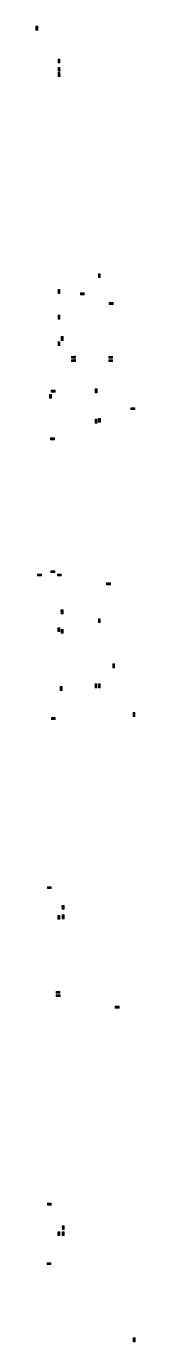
# Model space of a CAD drawing. Header units: inches. Extents: x 1065 to 31087, y 140 to 10961.
# Drawn here: x 30696 to 31087, y 5771 to 10961 of the extents above.
import ezdxf

# ---------------------------------------------------------------- set-up
doc = ezdxf.new("R2010")
doc.units = ezdxf.units.IN
doc.header["$MEASUREMENT"] = 0
doc.linetypes.add('DASHED2', pattern=[9.525, 6.35, -3.175])
for name, color, linetype, lineweight in [('2.Walls', 255, 'Continuous', 35), ('5.Switchboards', 210, 'Continuous', 9), ('8.(Hidden) Emergency Connections', 10, 'DASHED2', 20)]:
    doc.layers.add(name, color=color, linetype=linetype, lineweight=lineweight)
doc.layers.get('8.(Hidden) Emergency Connections').off()

# ---------------------------------------------------------------- blocks, each defined once
blk = doc.blocks.new('Switchboard')
at = {"layer": '5.Switchboards'}
h = blk.add_hatch(dxfattribs=at)
h.set_pattern_fill('ANSI31', color=256, scale=22)
h.paths.add_polyline_path([(2518, 710), (2518, 717), (2503, 717), (2503, 710)])
blk.add_lwpolyline([(2503, 717), (2518, 717), (2518, 710), (2503, 710)], close=True, dxfattribs=at)
blk = doc.blocks.new('Floor Distribution Board')
at = {"layer": '2.Walls', "linetype": 'Continuous'}
blk.add_line((2294, 768.5), (2294, 762.5), dxfattribs=at)
at = {"layer": '5.Switchboards'}
for p, q in [((2294, 768.5), (2301, 753.5)), ((2294, 753.5), (2301, 768.5))]:
    blk.add_line(p, q, dxfattribs=at)
blk.add_lwpolyline([(2301, 768.5), (2301, 753.5), (2294, 753.5), (2294, 768.5)], close=True, dxfattribs=at)

msp = doc.modelspace()

# ---------------------------------------------------------------- block references
at = {"layer": '8.(Hidden) Emergency Connections'}
for name, p, rotation in [('Switchboard', (29986.18046, 13464.10494), 270), ('Floor Distribution Board', (33084.16684, 11552.11039), 179.9999999999965), ('Switchboard', (30073.18046, 13335.10494), 270), ('Switchboard', (30073.18046, 13335.10494), 270), ('Floor Distribution Board', (33084.16684, 11532.11039), 179.9999999999965), ('Switchboard', (30233.12576, 12487.6475), 270), ('Switchboard', (30073.17501, 12425.10494), 270), ('Switchboard', (30073.17501, 12324.10494), 270), ('Switchboard', (30073.17501, 12219.10494), 270), ('Switchboard', (30086.17501, 12239.60494), 270), ('Floor Distribution Board', (30083.16684, 11952.29255), 270), ('Floor Distribution Board', (30083.15553, 11939.29542), 270), ('Switchboard', (30040.17501, 12011.60494), 270), ('Switchboard', (30220.17501, 12033.10494), 270), ('Switchboard', (30220.17501, 11913.60494), 270), ('Switchboard', (30233.17501, 11916.60494), 270), ('Switchboard', (30232.94729, 11126.60481), 270), ('Switchboard', (30072.94184, 11091.31966), 270), ('Switchboard', (30085.94729, 11084.10481), 270), ('Switchboard', (30288.94729, 10948.10481), 270), ('Switchboard', (30219.94729, 10869.60481), 270), ('Switchboard', (30232.94729, 10869.60481), 270), ('Switchboard', (30081.94729, 10858.60481), 270), ('Switchboard', (30369.94729, 10756.10481), 270), ('Switchboard', (30072.98889, 9956.31989), 270), ('Switchboard', (30089.98889, 9957.81989), 270), ('Switchboard', (30073.10604, 8707.5853), 270), ('Switchboard', (30073.17501, 8707.60494), 270), ('Switchboard', (30090.10604, 8707.5853), 270), ('Switchboard', (30090.17501, 8707.60494), 270), ('Switchboard', (30370.10604, 8289.0853), 270)]:
    msp.add_blockref(name, p, dxfattribs=dict(at, rotation=rotation))
for name, p in [('Switchboard', (28368.67501, 9192.10494)), ('Switchboard', (28482.67501, 9154.10494)), ('Switchboard', (28480.17501, 8941.10494)), ('Switchboard', (28480.17501, 8928.10494)), ('Switchboard', (28253.67501, 8808.10494)), ('Switchboard', (28567.67501, 8739.10494)), ('Switchboard', (28250.67501, 8620.10494)), ('Switchboard', (28199.44729, 8082.60481)), ('Switchboard', (28252.44729, 8095.60481)), ('Switchboard', (28277.94729, 8082.60481)), ('Switchboard', (28471.94729, 8047.60481)), ('Floor Distribution Board', (28501.93972, 7889.64656)), ('Switchboard', (28254.44729, 7516.60481)), ('Switchboard', (28238.17501, 6849.10504)), ('Floor Distribution Board', (28506.00254, 6724.15217)), ('Switchboard', (28272.67229, 6436.10494)), ('Switchboard', (28273.17229, 6423.10494)), ('Switchboard', (28505.9502, 6377.60663)), ('Switchboard', (28238.17501, 5600.10494)), ('Floor Distribution Board', (28506.43972, 5460.14656)), ('Switchboard', (28237.17229, 5365.10494))]:
    msp.add_blockref(name, p, dxfattribs=at)

doc.saveas('drawing.dxf')
